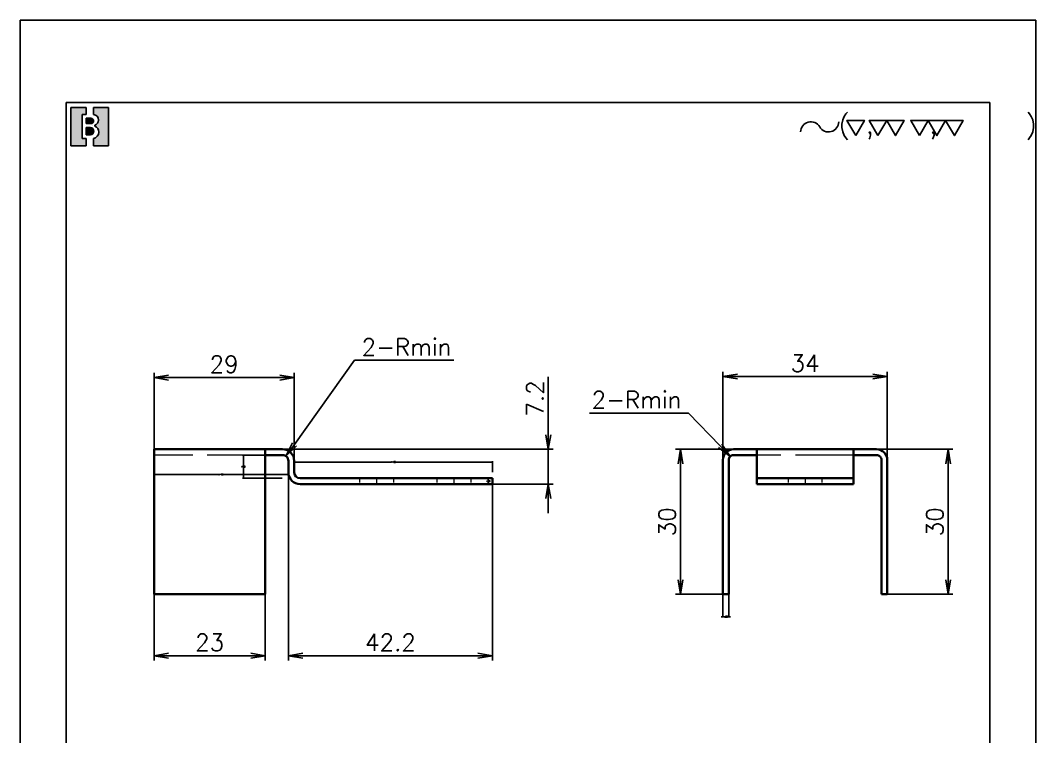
# Model space of a CAD drawing. Header units: inches. Extents: x -47 to 3258, y -98 to 2286.
# Drawn here: x 248 to 458, y 166.7 to 314.9 of the extents above; entities that cross this region are included whole.
import ezdxf

# ---------------------------------------------------------------- set-up
doc = ezdxf.new("R2010")
doc.units = ezdxf.units.IN
doc.header["$MEASUREMENT"] = 0
for name, pattern in [('AM_ISO02W050', [7.5, 6, -1.5]), ('AM_ISO08W050', [18, 12, -1.5, 3, -1.5]), ('DASHDOT', [18.5, 12, -3, 0.5, -3]), ('DASHED', [15, 12, -3])]:
    doc.linetypes.add(name, pattern=pattern)
doc.layers.add('AM_7', color=2, linetype='AM_ISO08W050', lineweight=25)
doc.layers.add('AM_HID', color=1, linetype='AM_ISO02W050', lineweight=25)
doc.layers.add('title_frame', color=7, linetype='Continuous')
doc.layers.add('word_dim', color=253, linetype='Continuous')
doc.styles.get("Standard").update_dxf_attribs({"font": 'txt', "bigfont": 'gbcbig.shx'})
doc.dimstyles.get("Standard").update_dxf_attribs({"dimtxt": 0.18, "dimasz": 0.18, "dimexe": 0.18, "dimexo": 0.0625, "dimgap": 0.09, "dimtad": 0, "dimtih": 1, "dimtoh": 1, "dimdec": 4, "dimzin": 0, "dimdsep": 46, "dimtxsty": 'Standard', "dimcen": 0.09, "dimadec": 0, "dimazin": 0, "dimtfac": 1, "dimtdec": 4, "dimtofl": 0, "dimtmove": 0, "dimatfit": 3, "dimfxl": 0, "dimtolj": 1, "dimtzin": 0, "dimarcsym": 0})
doc.dimstyles.new('STANDARD 1-1', dxfattribs={"dimtxt": 3.5, "dimasz": 3, "dimexe": 1, "dimexo": 0, "dimgap": 1, "dimtad": 3, "dimdsep": 46, "dimtxsty": 'Standard', "dimblk1": 'OPEN', "dimblk2": 'OPEN', "dimsah": 1, "dimcen": 0, "dimclrd": 256, "dimclre": 256, "dimclrt": 3, "dimazin": 2, "dimtfac": 1, "dimtmove": 0, "dimatfit": 3, "dimldrblk": 'OPEN', "dimfxl": 0, "dimtolj": 1, "dimlwd": 25, "dimlwe": 25, "dimarcsym": 0})
doc.dimstyles.new('STANDARD 1-1$4', dxfattribs={"dimtxt": 3.5, "dimasz": 3, "dimexe": 1, "dimexo": 0, "dimgap": 1, "dimtad": 3, "dimtoh": 1, "dimdsep": 46, "dimtxsty": 'Standard', "dimblk1": 'OPEN', "dimblk2": 'OPEN', "dimsah": 1, "dimcen": 0, "dimclrd": 256, "dimclre": 256, "dimclrt": 3, "dimazin": 2, "dimtfac": 1, "dimtofl": 0, "dimtmove": 0, "dimatfit": 3, "dimldrblk": 'OPEN', "dimfxl": 0, "dimtolj": 1, "dimlwd": 25, "dimlwe": 25, "dimarcsym": 0})

# ---------------------------------------------------------------- blocks, each defined once
blk = doc.blocks.new('B\\M+18B40\\M+196A7\\M+100CF\\M+100B0\\M+100B8')
blk.add_hatch(color=1).paths.add_polyline_path([(0.3999999986702711, 0.8149999997779807), (0.3999999986702711, 0.9999999997779806), (-1.3297288e-09, 0.9999999997779806), (-1.3297288e-09, -2.220193e-10), (0.3999999986702711, -2.220193e-10), (0.3999999986702711, 0.1849999997779807), (0.2999999986702711, 0.1849999997779807), (0.2999999986702711, 0.8149999997779807)])
h = blk.add_hatch(color=1)
edge = h.paths.add_edge_path()
edge.add_line((0.5999999986702714, 0.9999999997779806), (0.5999999986702718, 0.8142220507965398))
edge.add_arc((0.5849999986702712, 0.6699999997779816), 0.1449999999999991, -5.115907697472721e-13, 84.06222754839428, ccw=False)
edge.add_arc((0.5849999986702707, 0.6699999997779802), 0.1449999999999993, -69.82872865353448, 1.1368683772161603e-13, ccw=False)
edge.add_line((0.6349999986702715, 0.5338934238898192), (0.6349999986702711, 0.5120827805020305))
edge.add_arc((0.5699999986702688, 0.3549999997779789), 0.1700000000000021, 3.979039320256561e-13, 67.5204943905955, ccw=False)
edge.add_arc((0.5699999986702724, 0.3549999997779802), 0.1699999999999993, -79.83575137827683, 0, ccw=False)
edge.add_line((0.5999999986702714, 0.1876679944711657), (0.5999999986702714, -2.220192918400699e-10))
edge.add_line((0.5999999986702714, -2.220193e-10), (0.9999999986702712, -2.220193e-10))
edge.add_line((0.9999999986702712, -2.220193e-10), (0.9999999986702712, 0.9999999997779806))
edge.add_line((0.9999999986702712, 0.9999999997779806), (0.5999999986702714, 0.9999999997779806))
h = blk.add_hatch(color=1)
edge = h.paths.add_edge_path()
edge.add_arc((0.5299999986702706, 0.6449999997779808), 0.07, 359.9999999999989, 450)
edge.add_line((0.5299999986702706, 0.7149999997779806), (0.3999999986702711, 0.7149999997779806))
edge.add_line((0.3999999986702711, 0.7149999997779806), (0.3999999986702711, 0.5749999997779809))
edge.add_line((0.3999999986702711, 0.5749999997779809), (0.5299999986702701, 0.5749999997779809))
edge.add_arc((0.5299999986702701, 0.6449999997779808), 0.07, 270, 359.9999999999999)
h = blk.add_hatch(color=1)
edge = h.paths.add_edge_path()
edge.add_arc((0.5149999986702705, 0.3799999997779802), 0.095, 1.018e-13, 90)
edge.add_line((0.5149999986702705, 0.4749999997779804), (0.3999999986702711, 0.4749999997779808))
edge.add_line((0.3999999986702711, 0.4749999997779808), (0.3999999986702711, 0.2849999997779809))
edge.add_line((0.3999999986702711, 0.2849999997779809), (0.5149999986702718, 0.2849999997779809))
edge.add_arc((0.5149999986702718, 0.379999999777981), 0.095, 270, 360.0000000000003)
at = {"color": 1}
for p, q in [((-1.3297288e-09, -2.220193e-10), (-1.3297288e-09, 0.9999999997779806)), ((-1.3297288e-09, 0.9999999997779806), (0.3999999986702711, 0.9999999997779806)), ((0.2999999986702711, 0.8149999997779807), (0.3999999986702711, 0.8149999997779807)), ((0.2999999986702711, 0.1849999997779807), (0.2999999986702711, 0.8149999997779807)), ((0.3999999986702711, 0.8149999997779807), (0.3999999986702711, 0.9999999997779806)), ((0.5999999986702714, 0.9999999997779806), (0.5999999986702718, 0.8142220507965398)), ((0.5999999986702714, 0.9999999997779806), (0.9999999986702712, 0.9999999997779806)), ((0.9999999986702712, 0.9999999997779806), (0.9999999986702712, -2.220193e-10)), ((0.3999999986702711, 0.7149999997779806), (0.5299999986702706, 0.7149999997779806)), ((0.3999999986702711, 0.5749999997779809), (0.3999999986702711, 0.7149999997779806)), ((0.5299999986702701, 0.5749999997779809), (0.3999999986702711, 0.5749999997779809)), ((0.5999999986702705, 0.6449999997779794), (0.59999999867027, 0.6449999997779803)), ((0.6349999986702715, 0.5338934238898192), (0.6349999986702711, 0.5120827805020305)), ((0.7299999986702704, 0.6699999997779807), (0.7299999986702704, 0.6699999997779802)), ((0.5149999986702705, 0.4749999997779804), (0.3999999986702711, 0.4749999997779808)), ((0.3999999986702711, 0.2849999997779809), (0.3999999986702711, 0.4749999997779808)), ((0.5149999986702718, 0.2849999997779809), (0.3999999986702711, 0.2849999997779809)), ((0.5699999986702711, 0.5249999997779802), (0.5699999986702716, 0.5249999997779807)), ((0.6099999986702707, 0.3799999997779806), (0.609999998670272, 0.3799999997779815)), ((0.739999998670271, 0.3549999997779802), (0.739999998670271, 0.3549999997779802)), ((0.3999999986702711, 0.1849999997779807), (0.2999999986702711, 0.1849999997779807)), ((0.3999999986702711, -2.220193e-10), (0.3999999986702711, 0.1849999997779807)), ((0.5999999986702714, 0.1876679944711657), (0.5999999986702714, -2.220193e-10)), ((0.3999999986702711, -2.220193e-10), (-1.3297288e-09, -2.220193e-10)), ((0.9999999986702712, -2.220193e-10), (0.5999999986702714, -2.220193e-10))]:
    blk.add_line(p, q, dxfattribs=at)
for centre, radius, start, end in [((0.5849999986702712, 0.6699999997779816), 0.1449999999999991, 359.9999999999995, 84.06222754839432), ((0.5299999986702706, 0.6449999997779808), 0.07, 359.9999999999989, 90), ((0.5299999986702701, 0.6449999997779808), 0.07, 270, 359.9999999999999), ((0.5849999986702707, 0.6699999997779802), 0.1449999999999993, 290.1712713464655, 1.781e-13), ((0.5149999986702705, 0.3799999997779802), 0.095, 1.018e-13, 90), ((0.5149999986702718, 0.379999999777981), 0.095, 270, 2.799e-13), ((0.5699999986702724, 0.3549999997779802), 0.1699999999999993, 280.1642486217232, 0), ((0.5699999986702688, 0.3549999997779789), 0.1700000000000021, 4.58e-13, 67.52049439059552)]:
    blk.add_arc(centre, radius, start, end, dxfattribs=at)
blk.add_attdef('B機密ﾏｰｸ', (-0.0857467348302255, 1.074949466596297), '', height=0.2)
blk = doc.blocks.new('shiage0')
at = {"layer": 'word_dim', "color": 3, "linetype": 'Continuous'}
for centre, radius, start, end in [((1.687489685469927, 1.849274192977646e-05), 1.687500000000015, 29.99999999999973, 180), ((4.610325423242443, 1.68751849274193), 1.6875, 209.9999999999997, 0)]:
    blk.add_arc(centre, radius, start, end, dxfattribs=at)
blk = doc.blocks.new('_Open')
at = {"color": 0, "lineweight": -2}
for p, q in [((-1, 0.1666666666666667), (0, 0)), ((-1, -0.1666666666666667), (0, 0)), ((0, 0), (-1, 0))]:
    blk.add_line(p, q, dxfattribs=at)
blk = doc.blocks.new('*D21')
at = {"layer": 'DEFPOINTS', "color": 0, "ltscale": 2, "transparency": 16777216}
for p in [(384.5015998056861, 226.1888164562382), (395.476610427746, 226.1888164562382), (393.276659255871, 196.1888164562382)]:
    blk.add_point(p, dxfattribs=at)
at = {"layer": 'word_dim', "lineweight": 25, "ltscale": 2, "transparency": 16777216}
for p, q in [((395.476610427746, 226.1888164562382), (383.5015998056861, 226.1888164562382)), ((384.5015998056861, 199.1888164562382), (384.5015998056861, 223.1888164562382)), ((393.276659255871, 196.1888164562382), (383.5015998056861, 196.1888164562382))]:
    blk.add_line(p, q, dxfattribs=at)
at = {"layer": 'word_dim', "lineweight": 25, "ltscale": 2, "transparency": 16777216, "xscale": 3, "yscale": 3, "zscale": 3}
for p, rotation in [((384.5015998056861, 226.1888164562382), 90), ((384.5015998056861, 196.1888164562382), 270)]:
    blk.add_blockref('_Open', p, dxfattribs=dict(at, rotation=rotation))
at = {"layer": 'word_dim', "color": 3, "ltscale": 2, "transparency": 16777216, "insert": (381.751599805686, 211.1888164562383), "char_height": 3.5, "attachment_point": 5, "rotation": 90}
blk.add_mtext('\\A1;30', dxfattribs=at)
blk = doc.blocks.new('*D22')
at = {"layer": 'DEFPOINTS', "color": 0, "ltscale": 2, "transparency": 16777216}
for p in [(425.0767079878369, 226.1888042492041), (439.8612597876581, 226.1888042492041), (427.276659255871, 196.1888164562382)]:
    blk.add_point(p, dxfattribs=at)
at = {"layer": 'word_dim', "lineweight": 25, "ltscale": 2, "transparency": 16777216}
for p, q in [((425.0767079878369, 226.1888042492041), (440.8612597876581, 226.1888042492041)), ((439.8612597876581, 199.1888164562382), (439.8612597876581, 223.1888042492041)), ((427.276659255871, 196.1888164562382), (440.8612597876581, 196.1888164562382))]:
    blk.add_line(p, q, dxfattribs=at)
at = {"layer": 'word_dim', "lineweight": 25, "ltscale": 2, "transparency": 16777216, "xscale": 3, "yscale": 3, "zscale": 3}
for p, rotation in [((439.8612597876581, 226.1888042492041), 90), ((439.8612597876581, 196.1888164562382), 270)]:
    blk.add_blockref('_Open', p, dxfattribs=dict(at, rotation=rotation))
at = {"layer": 'word_dim', "color": 3, "ltscale": 2, "transparency": 16777216, "insert": (437.1112597876581, 211.1888103527212), "char_height": 3.5, "attachment_point": 5, "rotation": 90}
blk.add_mtext('\\A1;30', dxfattribs=at)
blk = doc.blocks.new('*D23')
at = {"layer": 'DEFPOINTS', "color": 0, "ltscale": 2, "transparency": 16777216}
for p in [(427.2767080840076, 241.2315457948111), (393.276659255871, 223.988804249207), (427.2767080840076, 223.9888042495853)]:
    blk.add_point(p, dxfattribs=at)
at = {"layer": 'word_dim', "lineweight": 25, "ltscale": 2, "transparency": 16777216}
for p, q in [((393.276659255871, 223.988804249207), (393.276659255871, 242.2315457948111)), ((427.2767080840076, 223.9888042495853), (427.2767080840076, 242.2315457948111)), ((396.276659255871, 241.2315457948111), (424.2767080840076, 241.2315457948111))]:
    blk.add_line(p, q, dxfattribs=at)
at = {"layer": 'word_dim', "lineweight": 25, "ltscale": 2, "transparency": 16777216, "xscale": 3, "yscale": 3, "zscale": 3, "rotation": 180}
blk.add_blockref('_Open', (393.276659255871, 241.2315457948111), dxfattribs=at)
at = {"layer": 'word_dim', "lineweight": 25, "ltscale": 2, "transparency": 16777216, "xscale": 3, "yscale": 3, "zscale": 3}
blk.add_blockref('_Open', (427.2767080840076, 241.2315457948111), dxfattribs=at)
at = {"layer": 'word_dim', "color": 3, "ltscale": 2, "transparency": 16777216, "insert": (410.2766836699393, 243.9815457948111), "char_height": 3.5, "attachment_point": 5}
blk.add_mtext('\\A1;34', dxfattribs=at)
blk = doc.blocks.new('*D24')
at = {"layer": 'DEFPOINTS', "color": 0, "ltscale": 2, "transparency": 16777216}
for p in [(394.7843740635672, 224.7104750995322), (395.4766104277751, 223.988804249207)]:
    blk.add_point(p, dxfattribs=at)
at = {"layer": 'word_dim', "lineweight": 25, "ltscale": 2, "transparency": 16777216}
for p, q in [((365.6792160451241, 233.6815318446011), (386.1792160451832, 233.6815318446011)), ((386.1792160451832, 233.6815318446011), (392.7076649710896, 226.8754876503552))]:
    blk.add_line(p, q, dxfattribs=at)
at = {"layer": 'word_dim', "lineweight": 25, "ltscale": 2, "transparency": 16777216, "xscale": 3, "yscale": 3, "zscale": 3, "rotation": 313.807398219854}
blk.add_blockref('_Open', (394.7843740635672, 224.7104750995322), dxfattribs=at)
at = {"layer": 'word_dim', "color": 3, "ltscale": 2, "transparency": 16777216, "insert": (375.4292160451241, 236.431531844601), "char_height": 3.5, "attachment_point": 5}
blk.add_mtext('\\A1;{\\Fromans,bigfont|c134;2-Rmin}', dxfattribs=at)
blk = doc.blocks.new('*D30')
at = {"layer": 'DEFPOINTS', "color": 0, "ltscale": 2, "transparency": 16777216}
for p in [(275.6248126719383, 196.1888164562382), (298.6248126719383, 196.1888164562382), (275.6248126719383, 183.4908777032082)]:
    blk.add_point(p, dxfattribs=at)
at = {"layer": 'word_dim', "lineweight": 25, "ltscale": 2, "transparency": 16777216}
for p, q in [((275.6248126719383, 196.1888164562382), (275.6248126719383, 182.4908777032082)), ((298.6248126719383, 196.1888164562382), (298.6248126719383, 182.4908777032082)), ((295.6248126719383, 183.4908777032082), (278.6248126719383, 183.4908777032082))]:
    blk.add_line(p, q, dxfattribs=at)
at = {"layer": 'word_dim', "lineweight": 25, "ltscale": 2, "transparency": 16777216, "xscale": 3, "yscale": 3, "zscale": 3, "rotation": 180}
blk.add_blockref('_Open', (275.6248126719383, 183.4908777032082), dxfattribs=at)
at = {"layer": 'word_dim', "lineweight": 25, "ltscale": 2, "transparency": 16777216, "xscale": 3, "yscale": 3, "zscale": 3}
blk.add_blockref('_Open', (298.6248126719383, 183.4908777032082), dxfattribs=at)
at = {"layer": 'word_dim', "color": 3, "ltscale": 2, "transparency": 16777216, "insert": (287.1248126719383, 186.2408777032082), "char_height": 3.5, "attachment_point": 5}
blk.add_mtext('\\A1;23', dxfattribs=at)
blk = doc.blocks.new('*D31')
at = {"layer": 'DEFPOINTS', "color": 0, "ltscale": 2, "transparency": 16777216}
for p in [(275.6248126719383, 241.0155190102209), (275.6248126719383, 226.1888164562382), (304.6248126719383, 223.7887920421757)]:
    blk.add_point(p, dxfattribs=at)
at = {"layer": 'word_dim', "lineweight": 25, "ltscale": 2, "transparency": 16777216}
for p, q in [((275.6248126719383, 226.1888164562382), (275.6248126719383, 242.0155190102209)), ((304.6248126719383, 223.7887920421757), (304.6248126719383, 242.0155190102209)), ((301.6248126719383, 241.0155190102209), (278.6248126719383, 241.0155190102209))]:
    blk.add_line(p, q, dxfattribs=at)
at = {"layer": 'word_dim', "lineweight": 25, "ltscale": 2, "transparency": 16777216, "xscale": 3, "yscale": 3, "zscale": 3, "rotation": 180}
blk.add_blockref('_Open', (275.6248126719383, 241.0155190102209), dxfattribs=at)
at = {"layer": 'word_dim', "lineweight": 25, "ltscale": 2, "transparency": 16777216, "xscale": 3, "yscale": 3, "zscale": 3}
blk.add_blockref('_Open', (304.6248126719383, 241.0155190102209), dxfattribs=at)
at = {"layer": 'word_dim', "color": 3, "ltscale": 2, "transparency": 16777216, "insert": (290.1248126719383, 243.7655190102209), "char_height": 3.5, "attachment_point": 5}
blk.add_mtext('\\A1;29', dxfattribs=at)
blk = doc.blocks.new('*D32')
at = {"layer": 'DEFPOINTS', "color": 0, "ltscale": 2, "transparency": 16777216}
for p in [(303.4247638438192, 221.3887979358673), (345.6248126719383, 218.988804249207), (345.6248126719383, 183.4908777032082)]:
    blk.add_point(p, dxfattribs=at)
at = {"layer": 'word_dim', "lineweight": 25, "ltscale": 2, "transparency": 16777216}
for p, q in [((303.4247638438192, 221.3887979358673), (303.4247638438192, 182.4908777032082)), ((345.6248126719383, 218.988804249207), (345.6248126719383, 182.4908777032082)), ((306.4247638438192, 183.4908777032082), (342.6248126719383, 183.4908777032082))]:
    blk.add_line(p, q, dxfattribs=at)
at = {"layer": 'word_dim', "lineweight": 25, "ltscale": 2, "transparency": 16777216, "xscale": 3, "yscale": 3, "zscale": 3, "rotation": 180}
blk.add_blockref('_Open', (303.4247638438192, 183.4908777032082), dxfattribs=at)
at = {"layer": 'word_dim', "lineweight": 25, "ltscale": 2, "transparency": 16777216, "xscale": 3, "yscale": 3, "zscale": 3}
blk.add_blockref('_Open', (345.6248126719383, 183.4908777032082), dxfattribs=at)
at = {"layer": 'word_dim', "color": 3, "ltscale": 2, "transparency": 16777216, "insert": (324.5247882578788, 186.2408777032082), "char_height": 3.5, "attachment_point": 5}
blk.add_mtext('\\A1;42.2', dxfattribs=at)
blk = doc.blocks.new('*D33')
at = {"layer": 'DEFPOINTS', "color": 0, "ltscale": 2, "transparency": 16777216}
for p in [(302.2247882578758, 226.1888164562382), (357.1646671999715, 226.1888164562382), (345.6248126719383, 218.988804249207)]:
    blk.add_point(p, dxfattribs=at)
at = {"layer": 'word_dim', "lineweight": 25, "ltscale": 2, "transparency": 16777216}
for p, q in [((357.1646671999715, 229.1888164562382), (357.1646671999715, 241.1888164562382)), ((302.2247882578758, 226.1888164562382), (358.1646671999715, 226.1888164562382)), ((357.1646671999715, 218.988804249207), (357.1646671999715, 226.1888164562382)), ((345.6248126719383, 218.988804249207), (358.1646671999715, 218.988804249207)), ((357.1646671999715, 215.988804249207), (357.1646671999715, 212.988804249207))]:
    blk.add_line(p, q, dxfattribs=at)
at = {"layer": 'word_dim', "lineweight": 25, "ltscale": 2, "transparency": 16777216, "xscale": 3, "yscale": 3, "zscale": 3}
for p, rotation in [((357.1646671999715, 226.1888164562382), 270), ((357.1646671999715, 218.988804249207), 90)]:
    blk.add_blockref('_Open', p, dxfattribs=dict(at, rotation=rotation))
at = {"layer": 'word_dim', "color": 3, "ltscale": 2, "transparency": 16777216, "insert": (354.4146671999715, 236.6888164562383), "char_height": 3.5, "attachment_point": 5, "rotation": 90}
blk.add_mtext('\\A1;7.2', dxfattribs=at)
blk = doc.blocks.new('*D34')
at = {"layer": 'DEFPOINTS', "color": 0, "ltscale": 2, "transparency": 16777216}
for p in [(302.9231433342165, 224.7646507344434), (302.2247882577312, 223.7887920421617)]:
    blk.add_point(p, dxfattribs=at)
at = {"layer": 'word_dim', "lineweight": 25, "ltscale": 2, "transparency": 16777216}
for p, q in [((317.1100292254953, 244.5889441055019), (304.6690310253362, 227.2042974650167)), ((337.6100292256397, 244.5889441055019), (317.1100292254953, 244.5889441055019))]:
    blk.add_line(p, q, dxfattribs=at)
at = {"layer": 'word_dim', "lineweight": 25, "ltscale": 2, "transparency": 16777216, "xscale": 3, "yscale": 3, "zscale": 3, "rotation": 234.4113023676771}
blk.add_blockref('_Open', (302.9231433342165, 224.7646507344434), dxfattribs=at)
at = {"layer": 'word_dim', "color": 3, "ltscale": 2, "transparency": 16777216, "insert": (327.8600292256397, 247.3389441055019), "char_height": 3.5, "attachment_point": 5}
blk.add_mtext('\\A1;{\\Fromans,bigfont|c134;2-Rmin}', dxfattribs=at)
blk = doc.blocks.new('*D95')
at = {"color": 0, "lineweight": -2, "transparency": 16777216}
for p, q in [((393.276659255871, 196.1263164562382), (393.276659255871, 191.3848080057672)), ((394.476610427746, 196.1263164562382), (394.476610427746, 191.3848080057672)), ((393.096659255871, 191.5648080057672), (392.916659255871, 191.5648080057672)), ((394.656610427746, 191.5648080057672), (394.836610427746, 191.5648080057672))]:
    blk.add_line(p, q, dxfattribs=at)
at = {"color": 0, "transparency": 16777216}
for points in [[(393.096659255871, 191.5948080057672), (393.096659255871, 191.5348080057672), (393.276659255871, 191.5648080057672)], [(394.656610427746, 191.5948080057672), (394.656610427746, 191.5348080057672), (394.476610427746, 191.5648080057672)]]:
    blk.add_solid(points, dxfattribs=at)
at = {"layer": 'DEFPOINTS', "color": 0, "transparency": 16777216}
for p in [(393.276659255871, 196.1888164562382), (394.476610427746, 196.1888164562382), (394.476610427746, 191.5648080057672)]:
    blk.add_point(p, dxfattribs=at)
at = {"color": 0, "transparency": 16777216, "insert": (393.8766348418085, 191.5648080057672), "char_height": 0.18, "attachment_point": 5}
blk.add_mtext('\\A1;1.2000', dxfattribs=at)
blk = doc.blocks.new('*D96')
at = {"color": 0, "lineweight": -2, "transparency": 16777216}
for p, q in [((345.5623126719383, 220.1888164562382), (344.5639944164544, 220.1888164562382)), ((345.5623126719383, 218.988804249207), (344.5639944164544, 218.988804249207)), ((344.7439944164544, 220.0088164562382), (344.7439944164544, 219.7688103527226)), ((344.7439944164544, 219.168804249207), (344.7439944164544, 219.4088103527226))]:
    blk.add_line(p, q, dxfattribs=at)
at = {"color": 0, "transparency": 16777216}
for points in [[(344.7139944164544, 220.0088164562382), (344.7739944164543, 220.0088164562382), (344.7439944164544, 220.1888164562382)], [(344.7139944164544, 219.168804249207), (344.7739944164543, 219.168804249207), (344.7439944164544, 218.988804249207)]]:
    blk.add_solid(points, dxfattribs=at)
at = {"layer": 'DEFPOINTS', "color": 0, "transparency": 16777216}
for p in [(344.7439944164544, 218.988804249207), (345.6248126719383, 220.1888164562382), (345.6248126719383, 218.988804249207)]:
    blk.add_point(p, dxfattribs=at)
at = {"color": 0, "transparency": 16777216, "insert": (344.7439944164543, 219.5888103527227), "char_height": 0.18, "attachment_point": 5}
blk.add_mtext('\\A1;1.2000', dxfattribs=at)
blk = doc.blocks.new('*D98')
at = {"color": 0, "lineweight": -2, "transparency": 16777216}
for p, q in [((275.6248126719383, 223.7262920421757), (275.6248126719383, 220.8014228029754)), ((303.4248615000633, 223.7262920421757), (303.4248615000633, 220.8014228029754)), ((275.8048126719384, 220.9814228029754), (288.9398370860009, 220.9814228029754)), ((303.2448615000633, 220.9814228029754), (290.1098370860008, 220.9814228029754))]:
    blk.add_line(p, q, dxfattribs=at)
at = {"color": 0, "transparency": 16777216}
for points in [[(275.8048126719384, 221.0114228029754), (275.8048126719384, 220.9514228029754), (275.6248126719383, 220.9814228029754)], [(303.2448615000633, 221.0114228029754), (303.2448615000633, 220.9514228029754), (303.4248615000633, 220.9814228029754)]]:
    blk.add_solid(points, dxfattribs=at)
at = {"layer": 'DEFPOINTS', "color": 0, "transparency": 16777216}
for p in [(275.6248126719383, 223.7887920421757), (303.4248615000633, 223.7887920421757), (275.6248126719383, 220.9814228029754)]:
    blk.add_point(p, dxfattribs=at)
at = {"color": 0, "transparency": 16777216, "insert": (289.5248370860008, 220.9814228029754), "char_height": 0.18, "attachment_point": 5}
blk.add_mtext('\\A1;27.8000', dxfattribs=at)
blk = doc.blocks.new('*D99')
at = {"color": 0, "lineweight": -2, "transparency": 16777216}
for p, q in [((302.1622882054191, 224.9887920421757), (293.9280036177955, 224.9887920421757)), ((294.1080036177955, 224.8087920421757), (294.1080036177955, 222.7687951726182)), ((294.1080036177955, 220.3687983030606), (294.1080036177955, 222.4087951726181)), ((302.162288205419, 220.1887983030606), (293.9280036177955, 220.1887983030606))]:
    blk.add_line(p, q, dxfattribs=at)
at = {"color": 0, "transparency": 16777216}
for points in [[(294.0780036177955, 224.8087920421757), (294.1380036177954, 224.8087920421757), (294.1080036177955, 224.9887920421757)], [(294.0780036177955, 220.3687983030606), (294.1380036177954, 220.3687983030606), (294.1080036177955, 220.1887983030606)]]:
    blk.add_solid(points, dxfattribs=at)
at = {"layer": 'DEFPOINTS', "color": 0, "transparency": 16777216}
for p in [(302.2247882054191, 224.9887920421757), (294.1080036177955, 220.1887983030606), (302.224788205419, 220.1887983030606)]:
    blk.add_point(p, dxfattribs=at)
at = {"color": 0, "transparency": 16777216, "insert": (294.1080036177954, 222.5887951726182), "char_height": 0.18, "attachment_point": 5}
blk.add_mtext('\\A1;4.8000', dxfattribs=at)
blk = doc.blocks.new('*D100')
at = {"color": 0, "lineweight": -2, "transparency": 16777216}
for p, q in [((304.6248126719383, 221.4512981456914), (304.6248126719383, 223.7289951768614)), ((304.8048126719384, 223.5489951768614), (324.5848126719383, 223.5489951768614)), ((345.4448126719383, 223.5489951768614), (325.6648126719384, 223.5489951768614)), ((345.6248126719383, 221.4512981456913), (345.6248126719383, 223.7289951768614))]:
    blk.add_line(p, q, dxfattribs=at)
at = {"color": 0, "transparency": 16777216}
for points in [[(304.8048126719384, 223.5789951768614), (304.8048126719384, 223.5189951768614), (304.6248126719383, 223.5489951768614)], [(345.4448126719383, 223.5789951768614), (345.4448126719383, 223.5189951768614), (345.6248126719383, 223.5489951768614)]]:
    blk.add_solid(points, dxfattribs=at)
at = {"layer": 'DEFPOINTS', "color": 0, "transparency": 16777216}
for p in [(345.6248126719383, 223.5489951768614), (304.6248126719383, 221.3887981456914), (345.6248126719383, 221.3887981456913)]:
    blk.add_point(p, dxfattribs=at)
at = {"color": 0, "transparency": 16777216, "insert": (325.1248126719383, 223.5489951768614), "char_height": 0.18, "attachment_point": 5}
blk.add_mtext('\\A1;41.0000', dxfattribs=at)

msp = doc.modelspace()

# ---------------------------------------------------------------- linework, layer by layer
at = {"lineweight": 35}
for p, q in [((298.6248126719383, 226.1888164562382), (275.6248126719383, 226.1888164562382)), ((420.276659255871, 226.1888164562382), (400.276659255871, 226.1888164562382)), ((275.6248126719383, 223.988804249207), (275.6248126719383, 196.1888164562382)), ((298.6248126719383, 196.1888164562382), (298.6248126719383, 223.988804249207)), ((393.276659255871, 196.1888164562382), (393.276659255871, 223.988804249207)), ((394.476610427746, 223.988804249207), (394.476610427746, 196.1888164562382)), ((426.076708083996, 223.988804249207), (426.076708083996, 196.1888164562382)), ((427.276659255871, 223.988804249207), (427.276659255871, 196.1888164562382)), ((305.8247638438133, 220.1888164562382), (345.6248126719383, 220.1888164562382)), ((305.8247638438133, 218.988804249207), (345.6248126719383, 218.988804249207)), ((420.276659255871, 220.1888164562382), (400.276659255871, 220.1888164562382)), ((420.276659255871, 218.988804249207), (400.276659255871, 218.988804249207)), ((298.6248126719383, 196.1888164562382), (275.6248126719383, 196.1888164562382))]:
    msp.add_line(p, q, dxfattribs=at)
at = {"lineweight": 35, "ltscale": 0.05500030517578125}
for p, q in [((275.6248126719383, 223.988804249207), (275.6248126719383, 226.1888164562382)), ((298.6248126719383, 226.1888164562382), (298.6248126719383, 223.988804249207))]:
    msp.add_line(p, q, dxfattribs=at)
at = {"lineweight": 35, "ltscale": 0.0899993896484375}
for p, q in [((298.6248126719383, 226.1888164562382), (302.2247882578758, 226.1888164562382)), ((298.6248126719383, 224.988804249207), (302.2247882578758, 224.988804249207))]:
    msp.add_line(p, q, dxfattribs=at)
at = {"lineweight": 35, "ltscale": 0.120001220703125}
for p, q in [((395.476610427746, 226.1888164562382), (400.276659255871, 226.1888164562382)), ((400.276659255871, 224.988804249207), (395.476610427746, 224.988804249207)), ((420.276659255871, 226.1888164562382), (425.076708083996, 226.1888164562382)), ((425.076708083996, 224.988804249207), (420.276659255871, 224.988804249207))]:
    msp.add_line(p, q, dxfattribs=at)
at = {"lineweight": 35, "ltscale": 0.0600006103515625}
for p, q in [((400.276659255871, 223.7887920421757), (400.276659255871, 226.1888164562382)), ((420.276659255871, 223.7887920421757), (420.276659255871, 226.1888164562382))]:
    msp.add_line(p, q, dxfattribs=at)
at = {"lineweight": 35, "ltscale": 0.05999984741210938}
for p, q in [((303.4248615000633, 223.7887920421757), (303.4248615000633, 221.3887981456914)), ((304.6248126719383, 223.7887920421757), (304.6248126719383, 221.3887981456914)), ((400.276659255871, 223.7887920421757), (400.276659255871, 221.3887981456914)), ((420.276659255871, 223.7887920421757), (420.276659255871, 221.3887981456914))]:
    msp.add_line(p, q, dxfattribs=at)
at = {"lineweight": 35, "ltscale": 0.02999954223632812}
for p, q in [((400.276659255871, 220.1888164562382), (400.276659255871, 221.3887981456914)), ((420.276659255871, 220.1888164562382), (420.276659255871, 221.3887981456914))]:
    msp.add_line(p, q, dxfattribs=at)
at = {"lineweight": 35, "ltscale": 0.03000030517578125}
for p, q in [((345.6248126719383, 220.1888164562382), (345.6248126719383, 218.988804249207)), ((400.276659255871, 220.1888164562382), (400.276659255871, 218.988804249207)), ((420.276659255871, 220.1888164562382), (420.276659255871, 218.988804249207))]:
    msp.add_line(p, q, dxfattribs=at)
at = {"lineweight": 35, "ltscale": 0.029998779296875}
for p, q in [((394.476610427746, 196.1888164562382), (393.276659255871, 196.1888164562382)), ((427.276659255871, 196.1888164562382), (426.076708083996, 196.1888164562382))]:
    msp.add_line(p, q, dxfattribs=at)
at = {"lineweight": 35}
for centre, radius, start, end in [((302.2247882578758, 223.7887920421757), 2.4, 0, 90.00000250462503), ((302.2247882578758, 223.7887920421757), 1.200000000000003, 0, 90.00000250462503), ((395.476610427746, 223.988804249207), 2.2, 90.00000250462503, 179.9999949907499), ((395.476610427746, 223.988804249207), 1, 90.00000250462503, 180.0000050092501), ((425.076708083996, 223.988804249207), 2.2, 1.000515991701087e-08, 90.00000250462503), ((425.076708083996, 223.988804249207), 1, 0, 90.00000250462503), ((305.8247638438133, 221.3887981456914), 2.4, 180.0000050092501, 269.9999974953749), ((305.8247638438133, 221.3887981456914), 1.200000000000003, 180.0000050092501, 269.9999974953749)]:
    msp.add_arc(centre, radius, start, end, dxfattribs=at)
at = {"layer": 'AM_7', "linetype": 'DASHDOT', "lineweight": 13, "ltscale": 0.03601455688476562}
for p, q in [((321.6248126719383, 220.3088420910039), (321.6248126719383, 218.8682598156132)), ((337.6248126719383, 220.3088420910039), (337.6248126719383, 218.8682598156132)), ((410.276659255871, 220.3088420910039), (410.276659255871, 218.8682598156132))]:
    msp.add_line(p, q, dxfattribs=at)
at = {"layer": 'AM_HID', "linetype": 'DASHED', "lineweight": 13}
for p, q in [((298.6248126719383, 224.988804249207), (275.6248126719383, 224.988804249207)), ((420.276659255871, 224.988804249207), (400.276659255871, 224.988804249207))]:
    msp.add_line(p, q, dxfattribs=at)
at = {"layer": 'AM_HID', "linetype": 'DASHED', "lineweight": 13, "ltscale": 0.03000030517578125}
for p, q in [((318.1248126719383, 220.1888164562382), (318.1248126719383, 218.988804249207)), ((325.1248126719383, 220.1888164562382), (325.1248126719383, 218.988804249207)), ((334.1248126719383, 220.1888164562382), (334.1248126719383, 218.988804249207)), ((341.1248126719383, 220.1888164562382), (341.1248126719383, 218.988804249207)), ((406.776659255871, 220.1888164562382), (406.776659255871, 218.988804249207)), ((406.776659255871, 220.1888164562382), (406.776659255871, 218.988804249207)), ((413.776659255871, 220.1888164562382), (413.776659255871, 218.988804249207)), ((413.776659255871, 220.1888164562382), (413.776659255871, 218.988804249207))]:
    msp.add_line(p, q, dxfattribs=at)
at = {"layer": 'title_frame'}
for p, q in [((257.4738047893861, 297.907466436181), (448.4738047893861, 297.907466436181)), ((257.4738047893861, 297.907466436181), (257.4738047893861, 22.15746643618096)), ((262.4738047893861, 297.907466436181), (448.4738047893861, 297.907466436181)), ((448.4738047893861, 297.907466436181), (448.4738047893861, 22.15746643618096))]:
    msp.add_line(p, q, dxfattribs=at)
at = {"layer": 'title_frame', "color": 4}
msp.add_lwpolyline([(247.9738047893861, 17.90746643618096), (457.9738047893861, 17.90746643618096), (457.9738047893861, 314.907466436181), (247.9738047893861, 314.907466436181)], close=True, dxfattribs=at)
at = {"layer": 'title_frame', "color": 3, "linetype": 'Continuous'}
for points in [[(420.7425657719377, 291.0671795292123), (418.9363157719145, 294.1956963003735), (422.5488157719028, 294.1956963003735)], [(425.3476860314495, 291.0671795292123), (423.5414360314262, 294.1956963003735), (430.7664360314029, 294.1956963003735), (428.9601860314378, 291.0671795292123), (427.1539360314146, 294.1956963003735)], [(433.9258565895962, 291.0671795292123), (432.1196065895729, 294.1956963003735), (442.9571065895962, 294.1956963003735), (441.1508565895729, 291.0671795292123), (439.3446065895496, 294.1956963003735), (437.5383565895845, 291.0671795292123), (435.7321065895612, 294.1956963003735)]]:
    msp.add_lwpolyline(points, close=True, dxfattribs=at)

# ---------------------------------------------------------------- block references
at = {"xscale": 7.778749999997672, "yscale": 7.9375, "zscale": 7.9375}
msp.add_blockref('B\\M+18B40\\M+196A7\\M+100CF\\M+100B0\\M+100B8', (258.4538120836605, 288.9699664379418), dxfattribs=at)
at = {"layer": 'title_frame', "color": 3, "linetype": 'Continuous', "xscale": 1.25, "yscale": 1.25, "zscale": 1.25}
msp.add_blockref('shiage0', (409.3618329629189, 291.8095265151182), dxfattribs=at)

# ---------------------------------------------------------------- texts
at = {"layer": 'title_frame', "color": 3, "linetype": 'Continuous'}
msp.add_text('( ,   ,     )', height=3.75, dxfattribs=at).set_placement((417.2647102201827, 291.4698171754548))

# ---------------------------------------------------------------- dimensions: what is measured, and where the dimension line sits
for base, p1, p2, picture, middle in [((294.1080036177955, 220.1887983030606), (302.2247882054191, 224.9887920421757), (302.224788205419, 220.1887983030606), '*D99', (294.1080036177954, 222.5887951726182)), ((344.7439944164544, 218.988804249207), (345.6248126719383, 220.1888164562382), (345.6248126719383, 218.988804249207), '*D96', (344.7439944164543, 219.5888103527227))]:
    dim = msp.add_linear_dim(base=base, p1=p1, p2=p2, angle=90, dimstyle='Standard', override={"dimarcsym": 1})
    dim.commit()
    dim.dimension.update_dxf_attribs({"geometry": picture, "text_midpoint": middle})
for base, p1, p2, picture, middle in [((275.6248126719383, 220.9814228029754), (303.4248615000633, 223.7887920421757), (275.6248126719383, 223.7887920421757), '*D98', (289.5248370860008, 220.9814228029754)), ((345.6248126719383, 223.5489951768614), (304.6248126719383, 221.3887981456914), (345.6248126719383, 221.3887981456913), '*D100', (325.1248126719383, 223.5489951768614)), ((394.476610427746, 191.5648080057672), (393.276659255871, 196.1888164562382), (394.476610427746, 196.1888164562382), '*D95', (393.8766348418085, 191.5648080057672))]:
    dim = msp.add_linear_dim(base=base, p1=p1, p2=p2, dimstyle='Standard', override={"dimarcsym": 1})
    dim.commit()
    dim.dimension.update_dxf_attribs({"geometry": picture, "text_midpoint": middle})
at = {"layer": 'word_dim', "ltscale": 2}
for center, mpoint, picture, middle in [((302.2247882577312, 223.7887920421617), (302.9231433342165, 224.7646507344434), '*D34', (327.8600292256397, 244.5889441055019)), ((395.4766104277751, 223.988804249207), (394.7843740635672, 224.7104750995322), '*D24', (375.4292160451241, 233.681531844601))]:
    dim = msp.add_radius_dim(center=center, mpoint=mpoint, text='{\\Fromans,bigfont|c134;2-Rmin}', dimstyle='STANDARD 1-1$4', dxfattribs=at)
    dim.commit()
    dim.dimension.update_dxf_attribs({"geometry": picture, "text_midpoint": middle, "dimtype": 164})
for base, p1, p2, picture, middle in [((275.6248126719383, 241.0155190102209), (304.6248126719383, 223.7887920421757), (275.6248126719383, 226.1888164562382), '*D31', (290.1248126719383, 243.7655190102209)), ((427.2767080840076, 241.2315457948111), (393.276659255871, 223.988804249207), (427.2767080840076, 223.9888042495853), '*D23', (410.2766836699393, 243.9815457948111)), ((345.6248126719383, 183.4908777032082), (303.4247638438192, 221.3887979358673), (345.6248126719383, 218.988804249207), '*D32', (324.5247882578788, 186.2408777032082)), ((275.6248126719383, 183.4908777032082), (298.6248126719383, 196.1888164562382), (275.6248126719383, 196.1888164562382), '*D30', (287.1248126719383, 186.2408777032082))]:
    dim = msp.add_linear_dim(base=base, p1=p1, p2=p2, dimstyle='STANDARD 1-1', dxfattribs=at)
    dim.commit()
    dim.dimension.update_dxf_attribs({"geometry": picture, "text_midpoint": middle})
for base, p1, p2, picture, middle in [((357.1646671999715, 226.1888164562382), (345.6248126719383, 218.988804249207), (302.2247882578758, 226.1888164562382), '*D33', (354.4146671999715, 236.6888164562383)), ((384.5015998056861, 226.1888164562382), (393.276659255871, 196.1888164562382), (395.476610427746, 226.1888164562382), '*D21', (381.751599805686, 211.1888164562383)), ((439.8612597876581, 226.1888042492041), (427.276659255871, 196.1888164562382), (425.0767079878369, 226.1888042492041), '*D22', (437.1112597876581, 211.1888103527212))]:
    dim = msp.add_linear_dim(base=base, p1=p1, p2=p2, angle=90, dimstyle='STANDARD 1-1', dxfattribs=at)
    dim.commit()
    dim.dimension.update_dxf_attribs({"geometry": picture, "text_midpoint": middle})

doc.saveas('drawing.dxf')
